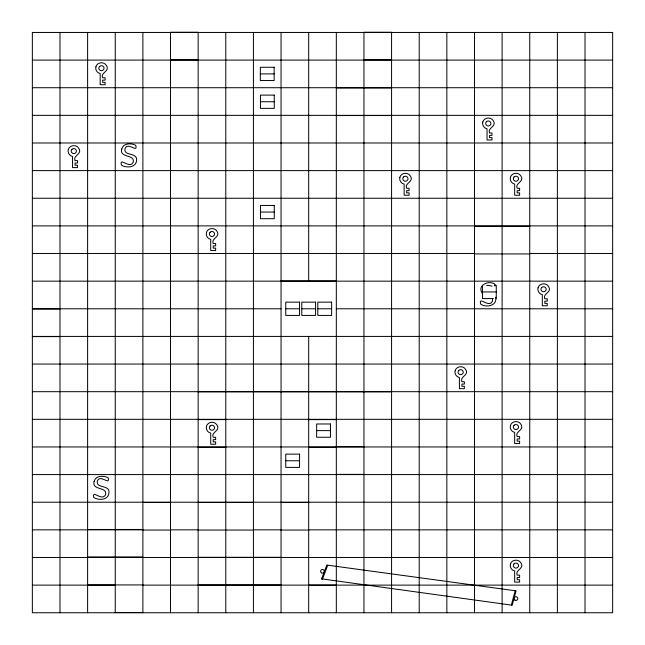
<?xml version="1.0" encoding="UTF-8"?>
<svg xmlns="http://www.w3.org/2000/svg" width="645" height="645" viewBox="0 0 645 645"><rect width="100%" height="100%" fill="white"/><g stroke="black" fill="none" stroke-linecap="round" stroke-linejoin="round"><path stroke-width="0.97" d="M511.356 604.978L515.17 590.747L516.056 590.981L512.243 605.22L321.589 578.847L326.822 565.068L515.17 590.747M327.684 565.391L322.452 579.17L321.589 578.847M486.693 285.638L488.555 285.396L492.03 286.122M170.514 59.88L198.152 59.88M363.949 59.88L391.579 59.88M32.355 60.09L612.645 60.09M260.322 73.901L274.141 73.901M32.355 87.72L612.645 87.72M336.319 87.922L391.579 87.922M260.459 101.741L274.278 101.741M32.355 115.35L612.645 115.35M336.319 115.552L391.579 115.552M32.355 142.988L612.645 142.988M32.355 170.619L612.645 170.619M32.355 198.249L612.645 198.249M260.459 212.068L274.278 212.068M32.355 225.887L612.645 225.887M474.486 226.29L529.747 226.29M32.355 253.517L474.486 253.517M529.747 253.517L612.645 253.517M474.486 253.928L529.747 253.928M281.051 280.946L336.319 280.946M32.355 281.156L612.645 281.156M494.296 285.316L496.271 285.316L496.271 298.579M482.452 291.943L496.271 291.943M493.312 298.579L482.452 298.579L482.452 285.316M32.355 308.786L281.051 308.786M285.751 308.786L299.562 308.786M301.771 308.786L315.59 308.786M317.8 308.786L331.619 308.786M336.319 308.786L612.645 308.786M32.355 308.987L59.985 308.987M32.355 336.416L612.645 336.416M32.355 336.617L59.985 336.617M32.355 364.054L612.645 364.054M32.355 391.684L612.645 391.684M198.152 391.781L391.579 391.781M32.355 419.315L612.645 419.315M198.152 419.621L225.782 419.621M308.681 419.621L336.319 419.621M316.655 430.618L330.474 430.618M336.319 446.751L363.949 446.751M32.355 446.953L612.645 446.953M198.152 447.251L225.782 447.251M308.681 447.251L336.319 447.251M285.751 460.764L299.562 460.764M336.319 474.381L363.949 474.381M32.355 474.583L612.645 474.583M32.355 502.221L612.645 502.221M142.884 502.423L170.514 502.423M198.152 502.423L253.421 502.423M281.051 502.423L308.681 502.423M87.615 529.464L142.884 529.464M32.355 529.851L142.884 529.851M170.514 529.851L198.152 529.851M253.421 529.851L281.051 529.851M308.681 529.851L612.645 529.851M142.884 530.053L170.514 530.053M198.152 530.053L253.421 530.053M281.051 530.053L308.681 530.053M87.615 557.095L142.884 557.095M87.615 557.296L142.884 557.296M198.152 557.296L281.051 557.296M32.355 557.482L87.615 557.482M142.884 557.482L612.645 557.482M87.615 584.934L142.884 584.934M198.152 584.934L281.051 584.934M32.355 585.12L115.253 585.12M142.884 585.12L612.645 585.12M308.681 585.128L336.319 585.128M115.253 612.565L142.884 612.565M482.323 293.225C476.623 285.493 488.902 279.64 494.981 284.276L494.981 286.049M495.578 297.24C497.714 305.666 486.233 308.052 480.71 304.158C478.227 295.273 489.128 308.657 492.449 301.126L492.603 298.409M585.015 32.452L585.015 612.75M557.385 32.452L557.385 612.75M529.747 32.452L529.747 612.75M502.116 32.452L502.116 225.887M502.116 226.29L502.116 612.75M474.486 32.452L474.486 612.75M446.848 32.452L446.848 612.75M419.218 32.452L419.218 612.75M391.579 612.75L391.579 32.25L363.949 32.25L363.949 87.72M363.949 87.922L363.949 612.75M336.319 32.452L336.319 612.75M308.681 32.452L308.681 281.156M308.681 336.416L308.681 612.75M281.051 32.452L281.051 612.75M253.421 32.452L253.421 584.934M253.421 585.12L253.421 612.75M225.782 32.452L225.782 502.221M225.782 502.423L225.782 584.934M225.782 585.12L225.782 612.75M198.152 612.75L198.152 32.25L170.514 32.25L170.514 612.75M142.884 32.452L142.884 612.75M115.253 32.452L115.253 557.095M115.253 557.296L115.253 612.75M87.615 32.452L87.615 612.75M59.985 32.452L59.985 612.75M121.776 148.93C119.067 158.331 135.136 154.01 133.225 162.153C129.895 169.683 118.994 156.292 121.478 165.185C126.525 168.281 136.401 167.684 136.611 160.178C137.498 151.97 123.09 156.453 125.041 148.495C127.928 141.481 137.933 153.679 135.748 145.294C131.185 142.98 123.38 142.972 121.776 148.93M94.138 481.339C91.437 490.74 107.497 486.419 105.587 494.562C102.265 502.092 91.364 488.7 93.848 497.593C98.887 500.697 108.763 500.093 108.981 492.587C109.868 484.379 95.452 488.87 97.403 480.904C100.289 473.898 110.303 486.088 108.11 477.711C103.547 475.397 95.75 475.381 94.138 481.339M68.281 149.672C67.435 152.631 69.547 155.905 72.546 156.453L72.546 167.611L77.481 167.611L77.481 165.233L75.054 165.233L75.054 163.024L77.481 163.024L77.481 160.645L75.054 160.645C72.651 155.219 82.762 154.284 78.755 148.342C76.424 144.182 69.45 145.02 68.281 149.672M95.912 66.774C95.065 69.733 97.177 73.006 100.185 73.554L100.185 84.713L105.111 84.713L105.111 82.334L102.684 82.334L102.684 80.125L105.111 80.125L105.111 77.747L102.684 77.747C100.289 72.321 110.392 71.385 106.385 65.443C104.063 61.283 97.089 62.122 95.912 66.774M206.448 232.571C205.594 235.53 207.714 238.803 210.713 239.351L210.713 250.51L215.648 250.51L215.648 248.131L213.221 248.131L213.221 245.922L215.648 245.922L215.648 243.544L213.221 243.544C210.818 238.126 220.929 237.183 216.914 231.241C214.592 227.08 207.617 227.919 206.448 232.571M206.448 426.305C205.594 429.264 207.714 432.537 210.713 433.085L210.713 444.244L215.648 444.244L215.648 441.865L213.221 441.865L213.221 439.656L215.648 439.656L215.648 437.278L213.221 437.278C210.818 431.852 220.929 430.916 216.914 424.974C214.592 420.814 207.617 421.653 206.448 426.305M399.876 177.302C399.029 180.269 401.142 183.535 404.149 184.083L404.149 195.25L409.083 195.25L409.083 192.863L406.648 192.863L406.648 190.662L409.083 190.662L409.083 188.276L406.648 188.276C404.254 182.858 414.364 181.914 410.349 175.972C408.027 171.82 401.053 172.65 399.876 177.302M482.774 122.034C481.928 125.001 484.04 128.274 487.048 128.823L487.048 139.981L491.982 139.981L491.982 137.603L489.555 137.603L489.555 135.394L491.982 135.394L491.982 133.015L489.555 133.015C487.152 127.589 497.263 126.654 493.248 120.704C490.926 116.552 483.952 117.382 482.774 122.034M455.144 370.738C454.298 373.697 456.41 376.97 459.409 377.519L459.409 388.677L464.344 388.677L464.344 386.299L461.917 386.299L461.917 384.089L464.344 384.089L464.344 381.711L461.917 381.711C459.514 376.285 469.625 375.35 465.617 369.408C463.295 365.247 456.321 366.086 455.144 370.738M510.413 177.302C509.566 180.269 511.678 183.535 514.678 184.083L514.678 195.25L519.612 195.25L519.612 192.863L517.185 192.863L517.185 190.662L519.612 190.662L519.612 188.276L517.185 188.276C514.783 182.858 524.893 181.914 520.886 175.972C518.556 171.82 511.582 172.65 510.413 177.302M510.413 425.595C509.566 428.562 511.678 431.828 514.678 432.376L514.678 443.542L519.612 443.542L519.612 441.156L517.185 441.156L517.185 438.955L519.612 438.955L519.612 436.568L517.185 436.568C514.783 431.15 524.893 430.207 520.886 424.265C518.556 420.113 511.582 420.943 510.413 425.595M538.043 287.839C537.196 290.798 539.309 294.072 542.316 294.62L542.316 305.778L547.242 305.778L547.242 303.4L544.815 303.4L544.815 301.191L547.242 301.191L547.242 298.812L544.815 298.812C542.421 293.386 552.523 292.451 548.516 286.509C546.194 282.349 539.22 283.187 538.043 287.839M510.413 564.165C509.566 567.132 511.678 570.406 514.678 570.946L514.678 582.113L519.612 582.113L519.612 579.726L517.185 579.726L517.185 577.525L519.612 577.525L519.612 575.147L517.185 575.147C514.783 569.72 524.893 568.785 520.886 562.835C518.556 558.683 511.582 559.513 510.413 564.165M99.604 66.435L99.193 66.951A2.419 2.419 0 0 0 99.193 69.442L100.144 70.353A2.661 2.661 0 0 0 102.724 70.353L103.676 69.442A2.419 2.419 0 0 0 103.676 66.951L102.724 66.04A2.661 2.661 0 0 0 100.144 66.04L99.604 66.435M71.974 149.334L71.563 149.85A2.419 2.419 0 0 0 71.563 152.341L72.506 153.252A2.661 2.661 0 0 0 75.094 153.252L76.037 152.341A2.419 2.419 0 0 0 76.037 149.85L75.094 148.939A2.661 2.661 0 0 0 72.506 148.939L71.974 149.334M210.141 232.232L209.73 232.748A2.419 2.419 0 0 0 209.73 235.24L210.673 236.159A2.661 2.661 0 0 0 213.261 236.159L214.205 235.24A2.419 2.419 0 0 0 214.205 232.748L213.261 231.837A2.661 2.661 0 0 0 210.673 231.837L210.141 232.232M403.577 176.972L403.165 177.488A2.419 2.419 0 0 0 403.165 179.979L404.109 180.89A2.661 2.661 0 0 0 406.689 180.89L407.64 179.979A2.419 2.419 0 0 0 407.64 177.488L406.689 176.569A2.661 2.661 0 0 0 404.109 176.569L403.577 176.972M210.141 425.966L209.73 426.482A2.419 2.419 0 0 0 209.73 428.973L210.673 429.884A2.661 2.661 0 0 0 213.261 429.884L214.205 428.973A2.419 2.419 0 0 0 214.205 426.482L213.261 425.571A2.661 2.661 0 0 0 210.673 425.571L210.141 425.966M486.475 121.703L486.064 122.219A2.419 2.419 0 0 0 486.064 124.711L487.007 125.622A2.661 2.661 0 0 0 489.587 125.622L490.539 124.711A2.419 2.419 0 0 0 490.539 122.219L489.587 121.308A2.661 2.661 0 0 0 487.007 121.308L486.475 121.703M514.105 176.972L513.694 177.488A2.419 2.419 0 0 0 513.694 179.979L514.637 180.89A2.661 2.661 0 0 0 517.226 180.89L518.169 179.979A2.419 2.419 0 0 0 518.169 177.488L517.226 176.569A2.661 2.661 0 0 0 514.637 176.569L514.105 176.972M458.837 370.399L458.426 370.915A2.419 2.419 0 0 0 458.426 373.407L459.377 374.318A2.661 2.661 0 0 0 461.957 374.318L462.9 373.407A2.419 2.419 0 0 0 462.9 370.915L461.957 370.004A2.661 2.661 0 0 0 459.377 370.004L458.837 370.399M541.736 287.501L541.324 288.017A2.419 2.419 0 0 0 541.324 290.508L542.276 291.419A2.661 2.661 0 0 0 544.856 291.419L545.807 290.508A2.419 2.419 0 0 0 545.807 288.017L544.856 287.106A2.661 2.661 0 0 0 542.276 287.106L541.736 287.501M514.105 425.265L513.694 425.781A2.419 2.419 0 0 0 513.694 428.272L514.637 429.183A2.661 2.661 0 0 0 517.226 429.183L518.169 428.272A2.419 2.419 0 0 0 518.169 425.781L517.226 424.862A2.661 2.661 0 0 0 514.637 424.862L514.105 425.265M514.105 563.835L513.694 564.351A2.419 2.419 0 0 0 513.694 566.842L514.637 567.753A2.661 2.661 0 0 0 517.226 567.753L518.169 566.842A2.419 2.419 0 0 0 518.169 564.351L517.226 563.44A2.661 2.661 0 0 0 514.637 563.44L514.105 563.835M612.645 32.452L32.355 32.452L32.355 612.75L612.645 612.75L612.645 32.452M274.141 67.273L260.322 67.273L260.322 80.536L274.141 80.536L274.141 67.273M274.278 95.105L260.459 95.105L260.459 108.368L274.278 108.368L274.278 95.105M274.278 205.441L260.459 205.441L260.459 218.703L274.278 218.703L274.278 205.441M299.562 302.15L285.751 302.15L285.751 315.413L299.562 315.413L299.562 302.15M315.59 302.15L301.771 302.15L301.771 315.413L315.59 315.413L315.59 302.15M331.619 302.15L317.8 302.15L317.8 315.413L331.619 315.413L331.619 302.15M330.474 423.983L316.655 423.983L316.655 437.246L330.474 437.246L330.474 423.983M299.562 454.136L285.751 454.136L285.751 467.399L299.562 467.399L299.562 454.136M515.008 600.173A1.838 1.838 0 0 0 517.774 598.576A1.838 1.838 0 0 0 515.008 596.98A1.838 1.838 0 0 0 515.008 600.173M321.404 572.792A1.838 1.838 0 0 0 324.314 571.486A1.838 1.838 0 0 0 321.726 569.624A1.838 1.838 0 0 0 321.404 572.792"/></g></svg>
